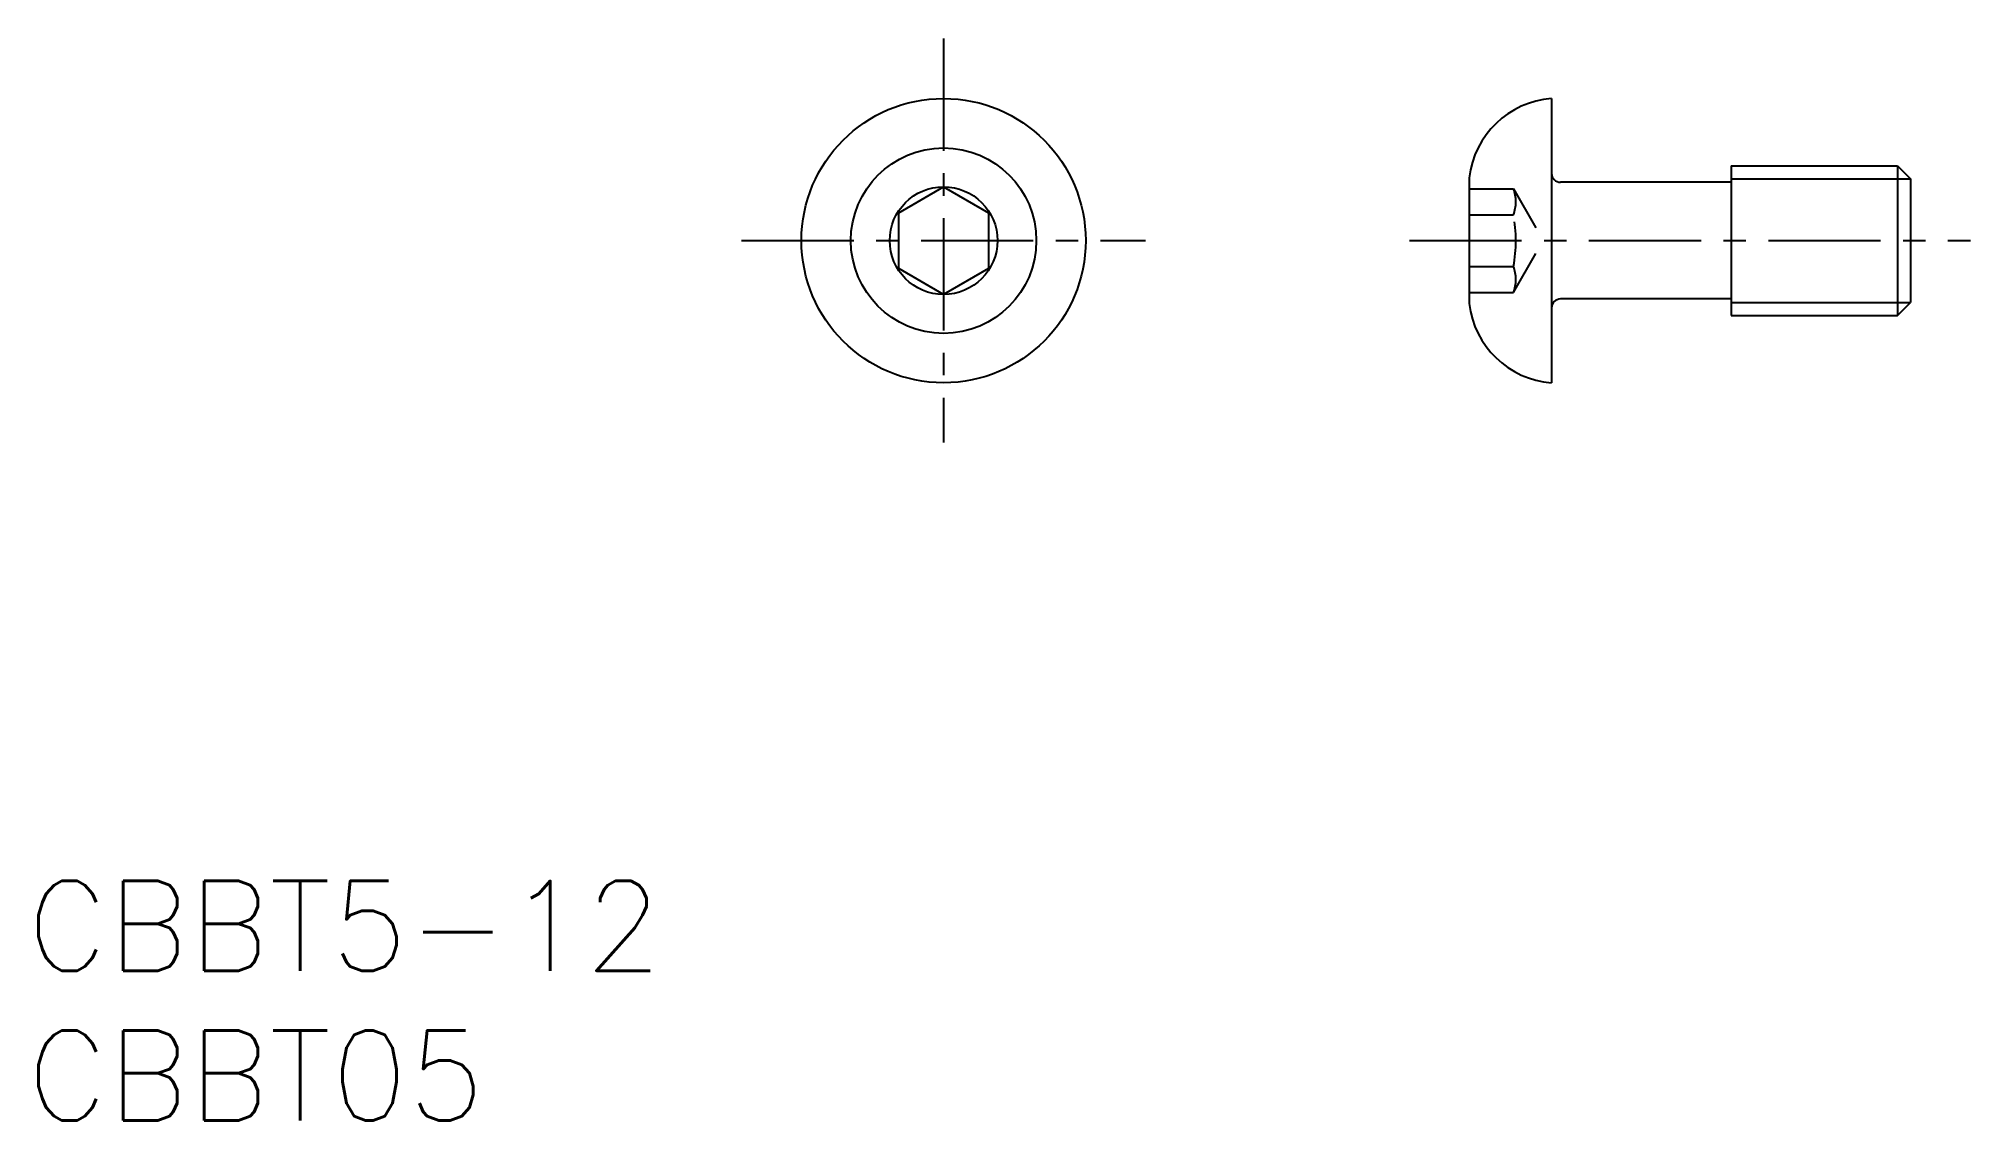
# Model space of a CAD drawing. Extents: x 17.1 to 81.7, y 10.7 to 46.9.
import ezdxf

# ---------------------------------------------------------------- set-up
doc = ezdxf.new("R2010")
doc.units = 0
doc.header["$LTSCALE"] = 3
doc.linetypes.add('CENTER', pattern=[2, 1.25, -0.25, 0.25, -0.25])
doc.linetypes.add('DASHED', pattern=[0.75, 0.5, -0.25])
doc.layers.get('0').update_dxf_attribs({"linetype": 'CONTINUOUS'})
doc.layers.add('CENTER', color=1, linetype='CENTER')
doc.styles.get("Standard").update_dxf_attribs({"font": 'romans.shx', "bigfont": 'bigfont.shx'})

msp = doc.modelspace()

# ---------------------------------------------------------------- linework, layer by layer
at = {"color": 7, "linetype": 'CONTINUOUS'}
for p, q in [((67.66, 44.864), (67.66, 35.364)), ((64.91, 42.214), (64.91, 38.014)), ((73.66, 42.064), (67.96, 42.064)), ((73.66, 42.614), (79.225, 42.614)), ((73.66, 42.614), (73.66, 37.614)), ((79.225, 42.614), (79.225, 37.614)), ((79.225, 42.614), (79.66, 42.18)), ((79.66, 42.181), (79.66, 38.047)), ((73.66, 38.164), (67.96, 38.164)), ((73.66, 37.614), (79.227, 37.614)), ((79.227, 37.614), (79.66, 38.047))]:
    msp.add_line(p, q, dxfattribs=at)
at = {"color": 3, "linetype": 'CONTINUOUS'}
for p, q in [((73.66, 42.18), (79.66, 42.18)), ((73.66, 38.047), (79.66, 38.047))]:
    msp.add_line(p, q, dxfattribs=at)
at = {"color": 0, "linetype": 'BYBLOCK'}
for p, q in [((45.839, 41.048), (47.339, 41.914)), ((47.339, 41.914), (48.839, 41.048)), ((45.839, 39.18), (45.839, 41.048)), ((48.839, 41.048), (48.839, 39.18)), ((47.339, 38.314), (45.839, 39.18)), ((48.839, 39.18), (47.339, 38.314))]:
    msp.add_line(p, q, dxfattribs=at)
at = {"color": 3, "linetype": 'DASHED'}
for p, q in [((64.91, 41.846), (66.386, 41.846)), ((66.386, 41.846), (67.386, 40.114)), ((64.91, 40.98), (66.386, 40.98)), ((66.386, 38.382), (67.386, 40.114)), ((64.91, 39.248), (66.386, 39.248)), ((64.91, 38.382), (66.386, 38.382))]:
    msp.add_line(p, q, dxfattribs=at)
at = {"color": 7, "linetype": 'CONTINUOUS'}
for radius in [4.75, 1.8]:
    msp.add_circle((47.339, 40.114), radius, dxfattribs=at)
at = {"color": 3, "linetype": 'CONTINUOUS'}
msp.add_circle((47.339, 40.114), 3.1, dxfattribs=at)
at = {"color": 7, "linetype": 'CONTINUOUS'}
for centre, radius, start, end in [((67.89, 41.873), 3, 94.40738, 173.4708), ((67.96, 42.364), 0.3, 180, 270), ((67.96, 37.864), 0.3, 90, 180), ((67.89, 38.355), 3, 186.5292, 265.59262)]:
    msp.add_arc(centre, radius, start, end, dxfattribs=at)
at = {"color": 3, "linetype": 'DASHED'}
for centre, radius, start, end in [((65.313, 41.413), 1.157, 338.01264, 21.98736), ((61.97, 40.114), 4.5, 348.9042, 11.0958), ((65.313, 38.815), 1.157, 338.01264, 21.98736)]:
    msp.add_arc(centre, radius, start, end, dxfattribs=at)
at = {"layer": 'CENTER'}
for p, q in [((47.339, 46.864), (47.339, 33.364)), ((40.589, 40.114), (54.089, 40.114)), ((62.91, 40.114), (81.66, 40.114))]:
    msp.add_line(p, q, dxfattribs=at)

# ---------------------------------------------------------------- texts
at = {"color": 7, "linetype": 'CONTINUOUS'}
for s, p in [('CBBT5-12', (16.705, 15.716)), ('CBBT05', (16.705, 10.716))]:
    msp.add_text(s, height=3, dxfattribs=at).set_placement(p)

doc.saveas('drawing.dxf')
